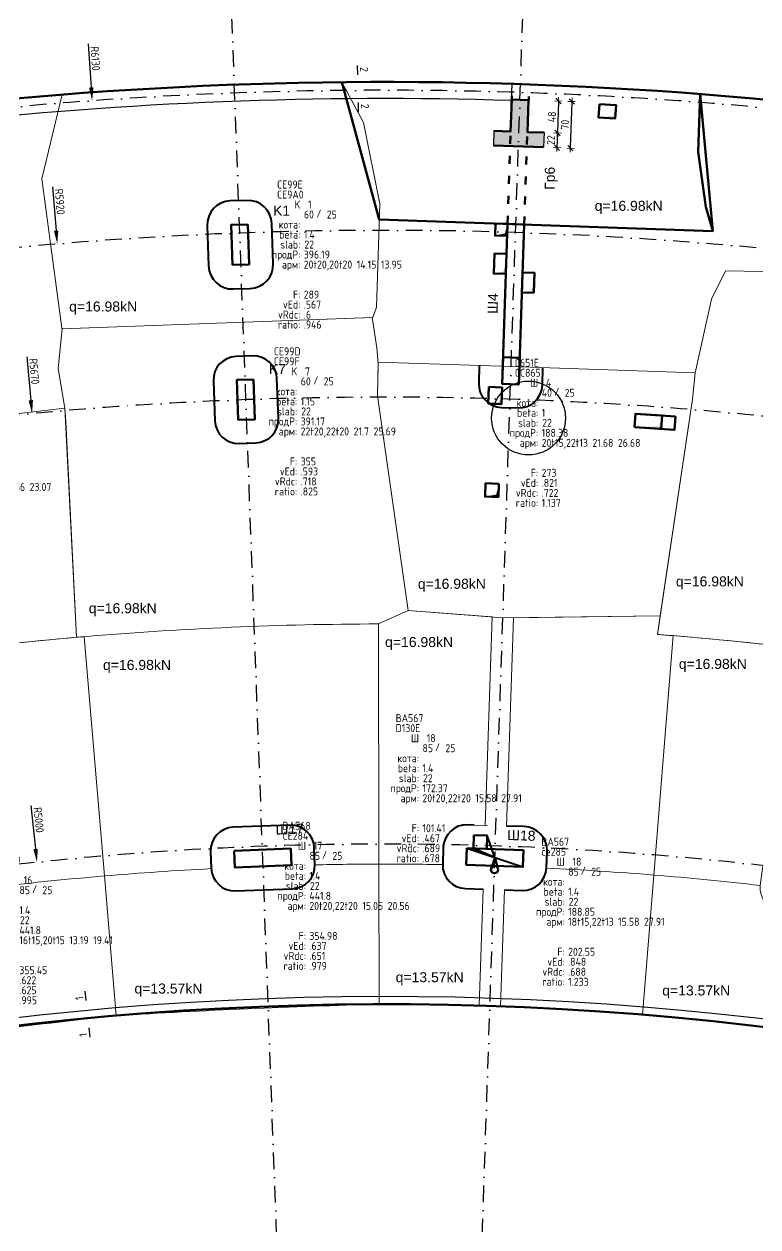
# Model space of a CAD drawing. Header units: centimetres. Extents: x -7166 to 3166, y -7595 to 8142.
# Drawn here: x -5283 to -4184, y -450 to 1354 of the extents above; entities that cross this region are included whole.
import ezdxf
from ezdxf.enums import TextEntityAlignment as Align

# ---------------------------------------------------------------- set-up
doc = ezdxf.new("R2010")
doc.units = ezdxf.units.CM
doc.linetypes.add('ACAD_ISO03W100', pattern=[30, 12, -18])
doc.linetypes.add('DASHDOT', pattern=[1, 0.5, -0.25, 0, -0.25])
for name, color, linetype in [('1K_AXIS', 7, 'DASHDOT'), ('1K_otvori-solid', 9, 'Continuous'), ('1K_razrez-solid', 251, 'Continuous'), ('HDB', 7, 'Continuous'), ('KTX', 1, 'Continuous'), ('KTXTXT', 4, 'Continuous')]:
    doc.layers.add(name, color=color, linetype=linetype)
for name, color, linetype, lineweight in [('1K_bord', 91, 'Continuous', 30), ('1K_dupki', 5, 'Continuous', 50), ('1K_gredi', 191, 'Continuous', 50), ('1K_kolony', 1, 'Continuous', 90), ('1K_kontur_A_+18.10', 150, 'Continuous', 50), ('1K_koti_razrezi', 3, 'Continuous', 13), ('1K_koti_van6ni', 241, 'Continuous', 13), ('1K_razrez', 3, 'Continuous', 80), ('1K_shajby', 4, 'Continuous', 90), ('1K_steni', 134, 'Continuous', 50), ('1K_text-gredi', 3, 'Continuous', 35), ('1K_text-koloni', 3, 'Continuous', 35), ('1K_text-shajby', 3, 'Continuous', 35), ('1K_velem', 191, 'Continuous', 40)]:
    doc.layers.add(name, color=color, linetype=linetype, lineweight=lineweight)
doc.styles.add('DIM', font='romans.shx', dxfattribs={"width": 0.85})
doc.styles.add('Z1', font='ARIAL.TTF')
doc.dimstyles.new('RAZR1', dxfattribs={"dimtxt": 12, "dimasz": 1, "dimexe": 0.3, "dimexo": 0, "dimgap": 0, "dimtad": 0, "dimrnd": 0.1, "dimzin": 14, "dimdsep": 46, "dimtxsty": 'DIM', "dimblk": 'DIM2', "dimcen": 0.09, "dimse1": 1, "dimse2": 1, "dimclrd": 256, "dimclre": 256, "dimclrt": 41, "dimazin": 0, "dimtfac": 2.307692, "dimtix": 1, "dimtmove": 2, "dimatfit": 3, "dimldrblk": 'DIM2', "dimfxl": 0, "dimtvp": 0.769231, "dimtolj": 1, "dimtzin": 14, "dimarcsym": 0})
doc.dimstyles.new('RAZR2', dxfattribs={"dimtxt": 12, "dimasz": 20, "dimexe": 0.3, "dimexo": 0, "dimgap": 0, "dimtad": 0, "dimrnd": 0.1, "dimzin": 14, "dimdsep": 46, "dimtxsty": 'DIM', "dimcen": 5, "dimse1": 1, "dimse2": 1, "dimclrd": 256, "dimclre": 256, "dimclrt": 41, "dimazin": 0, "dimtfac": 2.307692, "dimtix": 1, "dimtofl": 0, "dimtmove": 2, "dimatfit": 3, "dimldrblk": 'DIM2', "dimfxl": 0, "dimtvp": 0.769231, "dimtolj": 1, "dimtzin": 14, "dimarcsym": 0})

# ---------------------------------------------------------------- blocks, each defined once
blk = doc.blocks.new('*D290')
at = {"layer": '1K_koti_van6ni', "lineweight": -2}
for p, q in [((-5240.7, 1109.3), (-5235.2, 1043.9)), ((-4747.8, -4875.7), (-4737.8, -4875.7)), ((-4742.8, -4880.7), (-4742.8, -4870.7))]:
    blk.add_line(p, q, dxfattribs=at)
at = {"layer": '1K_koti_van6ni'}
blk.add_solid([(-5231.9, 1044.1), (-5238.5, 1043.6), (-5233.6, 1023.9)], dxfattribs=at)
at = {"layer": 'Defpoints', "color": 0}
for p in [(-5233.6, 1023.9), (-4742.8, -4875.7)]:
    blk.add_point(p, dxfattribs=at)
at = {"layer": '1K_koti_van6ni', "color": 41, "insert": (-5229.6, 1087.3), "char_height": 12, "attachment_point": 5, "rotation": 274.7552, "style": 'DIM'}
blk.add_mtext('\\A1;R5920', dxfattribs=at)
blk = doc.blocks.new('DIM2')
for p, q in [((0, -5), (0, 6)), ((4, 4), (-4, -4)), ((-5.657, 0), (5.657, 0))]:
    blk.add_line(p, q)
blk = doc.blocks.new('*D292')
at = {"layer": '1K_koti_van6ni', "lineweight": -2}
for p, q in [((-5279.3, 854.9), (-5273.2, 789.5)), ((-4747.8, -4875.7), (-4737.8, -4875.7)), ((-4742.8, -4880.7), (-4742.8, -4870.7))]:
    blk.add_line(p, q, dxfattribs=at)
at = {"layer": '1K_koti_van6ni'}
blk.add_solid([(-5269.9, 789.9), (-5276.5, 789.2), (-5271.3, 769.6)], dxfattribs=at)
at = {"layer": 'Defpoints', "color": 0}
for p in [(-5271.3, 769.6), (-4742.8, -4875.7)]:
    blk.add_point(p, dxfattribs=at)
at = {"layer": '1K_koti_van6ni', "color": 41, "insert": (-5268, 833), "char_height": 12, "attachment_point": 5, "rotation": 275.3483, "style": 'DIM'}
blk.add_mtext('\\A1;R5670', dxfattribs=at)
blk = doc.blocks.new('*D293')
at = {"layer": '1K_koti_van6ni', "lineweight": -2}
for p, q in [((-5272.9, 182.3), (-5266, 117)), ((-4747.8, -4875.7), (-4737.8, -4875.7)), ((-4742.8, -4880.7), (-4742.8, -4870.7))]:
    blk.add_line(p, q, dxfattribs=at)
at = {"layer": '1K_koti_van6ni'}
blk.add_solid([(-5262.7, 117.3), (-5269.3, 116.6), (-5263.9, 97.1)], dxfattribs=at)
at = {"layer": 'Defpoints', "color": 0}
for p in [(-5263.9, 97.1), (-4742.8, -4875.7)]:
    blk.add_point(p, dxfattribs=at)
at = {"layer": '1K_koti_van6ni', "color": 41, "insert": (-5261.3, 160.5), "char_height": 12, "attachment_point": 5, "rotation": 275.9826, "style": 'DIM'}
blk.add_mtext('\\A1;R5000', dxfattribs=at)
blk = doc.blocks.new('*D334')
at = {"layer": '1K_koti_van6ni', "lineweight": -2}
for p, q in [((-5187.3, 1324.1), (-5182.6, 1258.6)), ((-4747.8, -4875.7), (-4737.8, -4875.7)), ((-4742.8, -4880.7), (-4742.8, -4870.7))]:
    blk.add_line(p, q, dxfattribs=at)
at = {"layer": '1K_koti_van6ni'}
blk.add_solid([(-5179.3, 1258.8), (-5186, 1258.3), (-5181.2, 1238.6)], dxfattribs=at)
at = {"layer": 'Defpoints', "color": 0}
for p in [(-5181.2, 1238.6), (-4742.8, -4875.7)]:
    blk.add_point(p, dxfattribs=at)
at = {"layer": '1K_koti_van6ni', "color": 41, "insert": (-5176.5, 1301.9), "char_height": 12, "attachment_point": 5, "rotation": 274.1012, "style": 'DIM'}
blk.add_mtext('\\A1;R6130', dxfattribs=at)
blk = doc.blocks.new('*D387')
at = {"layer": '1K_koti_razrezi', "lineweight": -2}
blk.add_line((-4482.4, 1237.1), (-4484, 1191.1), dxfattribs=at)
at = {"layer": 'Defpoints', "color": 0}
for p in [(-4527.3, 1239.7), (-4504, 1190.8), (-4484, 1190.1)]:
    blk.add_point(p, dxfattribs=at)
at = {"layer": '1K_koti_razrezi', "lineweight": -2}
for p, rotation in [((-4482.4, 1238.1), 87.98194640403183), ((-4484, 1190.1), 267.9819464040318)]:
    blk.add_blockref('DIM2', p, dxfattribs=dict(at, rotation=rotation))
at = {"layer": '1K_koti_razrezi', "color": 41, "insert": (-4492.4, 1214.4), "char_height": 12, "attachment_point": 5, "rotation": 87.9819, "style": 'DIM'}
blk.add_mtext('\\A1;48', dxfattribs=at)
blk = doc.blocks.new('*D388')
at = {"layer": '1K_koti_razrezi', "lineweight": -2}
blk.add_line((-4484.1, 1189.1), (-4484.8, 1169.1), dxfattribs=at)
at = {"layer": 'Defpoints', "color": 0}
for p in [(-4504, 1190.8), (-4504.8, 1168.9), (-4484.8, 1168.1)]:
    blk.add_point(p, dxfattribs=at)
at = {"layer": '1K_koti_razrezi', "lineweight": -2}
for p, rotation in [((-4484, 1190.1), 87.98194640403183), ((-4484.8, 1168.1), 267.9819464040318)]:
    blk.add_blockref('DIM2', p, dxfattribs=dict(at, rotation=rotation))
at = {"layer": '1K_koti_razrezi', "color": 41, "insert": (-4493.7, 1179.5), "char_height": 12, "attachment_point": 5, "rotation": 87.9819, "style": 'DIM'}
blk.add_mtext('\\A1;22', dxfattribs=at)
blk = doc.blocks.new('*D389')
at = {"layer": '1K_koti_razrezi', "lineweight": -2}
blk.add_line((-4462.4, 1236.4), (-4464.8, 1168.4), dxfattribs=at)
at = {"layer": 'Defpoints', "color": 0}
for p in [(-4527.3, 1239.7), (-4504.8, 1168.9), (-4464.8, 1167.4)]:
    blk.add_point(p, dxfattribs=at)
at = {"layer": '1K_koti_razrezi', "lineweight": -2}
for p, rotation in [((-4462.4, 1237.4), 87.98194640403183), ((-4464.8, 1167.4), 267.9819464040318)]:
    blk.add_blockref('DIM2', p, dxfattribs=dict(at, rotation=rotation))
at = {"layer": '1K_koti_razrezi', "color": 41, "insert": (-4472.8, 1202.7), "char_height": 12, "attachment_point": 5, "rotation": 87.9819, "style": 'DIM'}
blk.add_mtext('\\A1;70', dxfattribs=at)
blk = doc.blocks.new('velem')
at = {"layer": '1K_velem', "ltscale": 50, "style": 'DIM', "width": 0.85}
for s, p in [('/', (76.6, -13.5)), ('кота:', (45, -30)), ('beta:', (45, -45)), ('slab:', (45, -60)), ('продP:', (45, -75)), ('арм:', (45, -90))]:
    blk.add_text(s, height=12, dxfattribs=at).set_placement(p, align=Align.RIGHT)
at = {"layer": '1K_velem', "color": 2, "ltscale": 50, "style": 'DIM', "width": 0.85}
for s, p in [('F:', (45, -135)), ('vEd:', (45, -150)), ('vRdc:', (45, -165)), ('ratio:', (45, -180))]:
    blk.add_text(s, height=12, dxfattribs=at).set_placement(p, align=Align.RIGHT)
at = {"layer": '1K_velem', "ltscale": 50, "style": 'DIM', "width": 0.85}
for tag, p in [('ENT', (9.9, 30)), ('ENTP', (9.9, 15)), ('NUMBER', (56.5, 0)), ('A', (50.2, -15)), ('KOTA', (50, -30)), ('B', (84.5, -15)), ('BETA', (50, -45)), ('H', (50.9, -60)), ('PRODPER', (50, -75)), ('UP_ARM', (50, -90)), ('NOTE1', (50, -105)), ('NOTE2', (50, -120)), ('F', (50, -135)), ('VED', (50, -150)), ('VRDC', (50, -165)), ('RATIO', (50, -180))]:
    blk.add_attdef(tag, p, '', height=12, dxfattribs=at)
blk.add_attdef('TYPE', text='', height=12, dxfattribs=at).set_placement((45, 0), align=Align.RIGHT)

msp = doc.modelspace()

# ---------------------------------------------------------------- hatches: boundary and pattern name
at = {"layer": '1K_otvori-solid'}
h = msp.add_hatch(color=256, dxfattribs=at)
h.paths.add_polyline_path([(-4578.455, 90.035), (-4578.455, 91.603, 0.41421955), (-4583.955, 86.103, 0.29797423), (-4580.66, 81.064, -0.51314174)])
h.paths.add_polyline_path([(-4578.455, 91.603), (-4578.455, 90.035, -0.16382126), (-4574.832, 90.242, 0.18171884)])
at = {"layer": '1K_razrez-solid'}
msp.add_hatch(color=256, dxfattribs=at).paths.add_polyline_path([(-4579.278, 1193.492), (-4554.293, 1192.612), (-4552.603, 1240.582), (-4527.326, 1239.691), (-4529.017, 1191.721), (-4504.032, 1190.841), (-4504.807, 1168.854), (-4580.052, 1171.506)])

# ---------------------------------------------------------------- linework, layer by layer
at = {"layer": '1K_AXIS', "ltscale": 50}
for p, q in [((-4893.796, -763.293), (-4999.066, 2103.933)), ((-4606.562, -762.778), (-4511.568, 2104.807))]:
    msp.add_line(p, q, dxfattribs=at)
for points in [[(-6518.581, 991.475, -0.17930066), (-2266.971, 732.092, 0.15855484), (115, 490.036, 0.15855484)], [(-6521.886, 770.669, -0.18222814), (-2351.788, 539.982, 0.15570345), (115, 275.429, 0.15570345)], [(-6538.638, 502.412, -0.18663224), (-2452.76, 311.28, 0.15267937), (115, 20.545, 0.15267937)], [(-6584.195, -227.102, -0.20086769), (-2723.366, -301.642, 0.14609872), (115, -660.082, 0.14609872)]]:
    msp.add_lwpolyline(points, format="xyb", dxfattribs=at)
at = {"layer": '1K_bord', "ltscale": 0.5}
msp.add_lwpolyline([(-4552.761, 1238.865), (-4551.933, 1263.851)], dxfattribs=at)
for points in [[(-4552.761, 1238.865, 0.07081778), (-6266.541, 1049.016), (-6267.474, 1034.084)], [(-6355.655, -169.417), (-6369.396, -389.459, -0.19325224), (-2815.452, -510.218, 0.04441956), (-1937.5, -807.982)]]:
    msp.add_lwpolyline(points, format="xyb", dxfattribs=at)
at = {"layer": '1K_dupki', "color": 6}
for points in [[(-4421.2, 1233.434), (-4422.353, 1213.467), (-4397.394, 1212.026), (-4396.242, 1231.993)], [(-4559.482, 1035.983), (-4558.886, 1053.974), (-4576.876, 1054.57), (-4577.472, 1036.579)], [(-4561.369, 979.014), (-4560.376, 1008.999), (-4578.366, 1009.595), (-4579.359, 979.61)], [(-4519.286, 950.605), (-4518.293, 980.59), (-4536.283, 981.186), (-4537.277, 951.201)], [(-4368.457, 749.375), (-4308.597, 745.276), (-4307.231, 765.23), (-4367.091, 769.328)], [(-4609.913, 117.656), (-4589.924, 116.993), (-4589.262, 136.982), (-4609.251, 137.645)]]:
    msp.add_lwpolyline(points, close=True, dxfattribs=at)
at = {"layer": '1K_dupki'}
for points in [[(-4421.2, 1233.434), (-4422.353, 1213.467), (-4397.394, 1212.026), (-4396.242, 1231.993)], [(-4559.482, 1035.983), (-4558.886, 1053.974), (-4576.876, 1054.57), (-4577.472, 1036.579)], [(-4561.369, 979.014), (-4560.376, 1008.999), (-4578.366, 1009.595), (-4579.359, 979.61)], [(-4519.286, 950.605), (-4518.293, 980.59), (-4536.283, 981.186), (-4537.277, 951.201)], [(-4586.992, 809.569), (-4567.003, 808.907), (-4567.831, 783.921), (-4587.82, 784.583)], [(-4368.457, 749.375), (-4328.551, 746.642), (-4327.185, 766.596), (-4367.091, 769.328)], [(-4571.786, 664.569), (-4591.775, 665.231), (-4592.437, 645.242), (-4572.448, 644.58)]]:
    msp.add_lwpolyline(points, close=True, dxfattribs=at)
at = {"layer": '1K_dupki', "color": 6}
msp.add_circle((-4578.441, 86.097), 5.5, dxfattribs=at)
at = {"layer": '1K_dupki'}
msp.add_circle((-4578.441, 86.097), 5.5, dxfattribs=at)
at = {"layer": '1K_gredi', "linetype": 'ACAD_ISO03W100'}
for points in [[(-4558.886, 1053.974), (-4551.933, 1263.851)], [(-4533.899, 1053.147), (-4526.505, 1263.008)]]:
    msp.add_lwpolyline(points, dxfattribs=at)
at = {"layer": '1K_kolony'}
for points in [[(-4947.983, 1053.282), (-4972.966, 1052.365), (-4970.764, 992.405), (-4945.781, 993.322)], [(-4939.452, 820.938), (-4964.435, 820.021), (-4962.234, 760.061), (-4937.251, 760.979)]]:
    msp.add_lwpolyline(points, close=True, dxfattribs=at)
at = {"layer": '1K_kontur_A_+18.10'}
msp.add_lwpolyline([(-4011.879, 1223.174, 0.09376449), (-6290.362, 1068.675), (-6293.945, 1011.306), (-6268.993, 1009.748), (-6294.71, 597.934), (-6319.662, 599.492), (-6382.516, -407.018, -0.19425051), (-2820.299, -521.196, 0.04529641)], format="xyb", dxfattribs=at)
at = {"layer": '1K_koti_razrezi'}
for points in [[(-4774.892, 1205.945), (-4807.077, 1266.481, 0.01707441), (-5226.056, 1247.779), (-5256.626, 1121.653), (-5226.724, 897.622), (-5226.463, 896.459), (-4760.569, 913.564), (-4755.302, 929.146), (-4750.167, 1084.137)], [(-3959.927, 978.843), (-4232.129, 983.712), (-4252.976, 941.266), (-4277.783, 830.945), (-4281.722, 791.503), (-4334.138, 438.627, -0.00110929), (-4310.562, 436.762, -0.01209656), (-4054.131, 409.639)], [(-4753.69, 796.252), (-4752.806, 844.526), (-4754.903, 868.182), (-4761.666, 913.524), (-5226.223, 896.468), (-5232.011, 837.458), (-5221.961, 777.57), (-5204.474, 434.286, -0.00052622), (-5193.296, 435.246, -0.02071408), (-4752.273, 454.309), (-4707.517, 474.318)], [(-5445.697, 751.964), (-5443.614, 739.655, -0.41446917), (-5472.546, 698.958), (-5498.637, 694.556), (-5450.145, 407.174, -0.01159456), (-5204.474, 434.286), (-5220.883, 757.832), (-5221.961, 777.57)], [(-4707.517, 474.318), (-4752.273, 454.309), (-4751.628, 94.31, -0.00480891), (-4656.032, 93.56, -0.00431251), (-4656.017, 94.169), (-4655.189, 119.155, -0.41421356), (-4618.74, 153.267), (-4608.744, 152.936), (-4592.279, 152.39), (-4581.932, 464.743)], [(-4752.273, 454.309, 0.02071408), (-5193.296, 435.246), (-5162.838, 76.537, -0.00806535), (-5002.885, 87.508), (-5003.825, 113.1, -0.41421356), (-4969.844, 149.671), (-4884.901, 152.79, -0.41421356), (-4848.329, 118.809), (-4847.39, 93.217, -0.00481744), (-4751.628, 94.31)], [(-4549.899, 463.711), (-4560.247, 151.329), (-4533.786, 150.453, -0.41421356), (-4499.674, 114.003), (-4500.502, 89.017, -0.00431251), (-4500.527, 88.409, -0.00810606), (-4339.73, 77.945), (-4310.562, 436.762, 0.00110929), (-4334.138, 438.627), (-4330.158, 466.281)], [(-5193.296, 435.246, 0.00052622), (-5204.474, 434.286, 0.02021698), (-5631.845, 379.65), (-5571.792, 24.694, -0.00480891), (-5477.383, 39.732, -0.00431251), (-5477.469, 40.335), (-5480.777, 65.115, -0.41421356), (-5450.457, 104.775), (-5366.204, 116.021, -0.41421356), (-5326.544, 85.702), (-5323.237, 60.921, -0.00431251), (-5323.162, 60.317, -0.00810627), (-5162.838, 76.537)], [(-3872.441, 382.774, 0.02071408), (-4310.562, 436.762), (-4339.73, 77.945, -0.00806555), (-4180.156, 62.366), (-4176.858, 87.762, -0.41421356), (-4137.307, 118.223), (-4053.015, 107.279, -0.41421356), (-4022.554, 67.728), (-4025.851, 42.333, -0.00481744), (-3931.221, 27.605)], [(-4751.628, 94.31, 0.0048177), (-4847.395, 93.217, -0.40917015), (-4881.393, 57.254), (-4966.336, 54.136, -0.40917015), (-5002.88, 87.508, 0.00806561), (-5162.838, 76.537), (-5145.071, -132.71, -0.00829296), (-4751.251, -115.69)], [(-4621.905, 57.719, -0.40917015), (-4656.032, 93.56, 0.00480891), (-4751.628, 94.31), (-4751.251, -115.69, -0.00788057), (-4601.229, -117.788), (-4595.444, 56.843)], [(-5162.838, 76.537, 0.00810627), (-5323.162, 60.317, -0.40917015), (-5353.556, 21.261), (-5437.809, 10.016, -0.40917015), (-5477.383, 39.732, 0.00480891), (-5571.792, 24.694), (-5536.761, -182.364, -0.0083822), (-5145.071, -132.71)], [(-4500.527, 88.409, -0.40917015), (-4536.951, 54.905), (-4563.412, 55.782), (-4569.197, -118.85, -0.01117896), (-4356.744, -131.364), (-4339.73, 77.945, 0.00810606)], [(-3931.221, 27.605, 0.0048177), (-4025.856, 42.333, -0.40917015), (-4065.323, 12.475), (-4149.616, 23.419, -0.40917015), (-4180.15, 62.365, 0.00806581), (-4339.73, 77.945), (-4356.744, -131.364, -0.02071232), (-3965.51, -179.577)]]:
    msp.add_lwpolyline(points, format="xyb", close=True, dxfattribs=at)
msp.add_lwpolyline([(-4281.722, 791.503), (-4277.783, 830.945), (-4553.465, 840.078), (-4752.766, 846.68), (-4753.69, 796.252), (-4707.517, 474.318), (-4565.939, 463.523), (-4330.158, 466.281)], close=True, dxfattribs=at)
msp.add_lwpolyline([(-4608.744, 152.936), (-4588.926, 152.279)], dxfattribs=at)
at = {"layer": '1K_otvori-solid'}
msp.add_circle((-4527.349, 762.931), 55.35, dxfattribs=at)
for points in [[(-4396.242, 1231.993), (-4397.394, 1212.026), (-4400.72, 1215.76), (-4422.353, 1213.467)], [(-4558.886, 1053.974), (-4559.482, 1035.983), (-4562.898, 1039.634), (-4577.472, 1036.579)], [(-4560.376, 1008.999), (-4561.369, 979.014), (-4564.785, 982.665), (-4579.359, 979.61)], [(-4518.293, 980.59), (-4519.286, 950.605), (-4522.703, 954.256), (-4537.277, 951.201)], [(-4587.82, 784.583), (-4567.831, 783.921), (-4571.248, 787.572), (-4567.003, 808.907)], [(-4368.457, 749.375), (-4328.551, 746.642), (-4331.836, 750.411), (-4327.185, 766.596)], [(-4592.437, 645.242), (-4572.448, 644.58), (-4575.864, 648.23), (-4571.786, 664.569)]]:
    msp.add_solid(points, dxfattribs=at)
at = {"layer": '1K_razrez'}
for points in [[(-4579.278, 1193.492), (-4554.293, 1192.612), (-4552.603, 1240.582), (-4527.326, 1239.691), (-4529.017, 1191.721), (-4504.032, 1190.841)], [(-4580.052, 1171.506), (-4504.807, 1168.854)]]:
    msp.add_lwpolyline(points, dxfattribs=at)
at = {"layer": '1K_razrez-solid'}
for p, q in [((-4579.278, 1193.492), (-4580.052, 1171.506)), ((-4504.032, 1190.841), (-4504.807, 1168.854))]:
    msp.add_line(p, q, dxfattribs=at)
at = {"layer": '1K_shajby', "color": 4}
for points in [[(-4541.845, 813.278), (-4533.899, 1053.147), (-4558.885, 1053.984), (-4566.831, 814.115)], [(-4541.845, 813.278), (-4540.521, 853.256), (-4565.507, 854.084), (-4566.832, 814.106)], [(-4968.548, 114.395), (-4967.631, 89.412), (-4882.688, 92.531), (-4883.606, 117.514)], [(-4619.908, 117.986), (-4620.736, 93), (-4535.783, 90.186), (-4534.955, 115.172)]]:
    msp.add_lwpolyline(points, close=True, dxfattribs=at)
at = {"layer": '1K_steni'}
for points in [[(-4807.077, 1266.481), (-4750.941, 1060.794), (-4251.266, 1043.188), (-4261.451, 1079.593), (-4273.296, 1161.904), (-4270.241, 1248.612)], [(-4251.266, 1043.188), (-4270.241, 1248.612)]]:
    msp.add_lwpolyline(points, dxfattribs=at)
at = {"layer": '1K_velem'}
for points in [[(-5008.942, 1051.044), (-5006.74, 991.084, 0.41421356), (-4969.444, 956.429), (-4944.46, 957.346, 0.41421356), (-4909.805, 994.643), (-4912.007, 1054.603, 0.41421356), (-4949.304, 1089.258), (-4974.287, 1088.34, 0.41421356)], [(-4999.612, 818.73), (-4997.41, 758.77, 0.41421356), (-4960.942, 724.885), (-4935.959, 725.802, 0.41421356), (-4902.074, 762.27), (-4904.276, 822.23, 0.41421356), (-4940.744, 856.115), (-4965.727, 855.197, 0.41421356)], [(-4966.336, 54.136), (-4881.393, 57.254, 0.41421356), (-4847.412, 93.826), (-4848.329, 118.809, 0.41421356), (-4884.901, 152.79), (-4969.844, 149.671, 0.41421356), (-5003.825, 113.1), (-5002.907, 88.117, 0.41421356)]]:
    msp.add_lwpolyline(points, format="xyb", close=True, dxfattribs=at)
at = {"layer": '1K_velem', "ltscale": 50}
for points in [[(-4601.138, 841.657), (-4602.012, 815.271, 0.41421356), (-4567.997, 778.925), (-4543.011, 778.098, 0.41421356), (-4506.665, 812.113), (-4505.791, 838.498)], [(-4608.744, 152.936), (-4618.74, 153.267, 0.41421356), (-4655.189, 119.155), (-4656.017, 94.169, 0.41421356), (-4621.905, 57.719), (-4595.444, 56.843)]]:
    msp.add_lwpolyline(points, format="xyb", dxfattribs=at)
at = {"layer": '1K_velem'}
msp.add_lwpolyline([(-4563.412, 55.782), (-4536.951, 54.905, 0.41421356), (-4500.502, 89.017), (-4499.674, 114.003, 0.41421356), (-4533.786, 150.453), (-4560.247, 151.329)], format="xyb", dxfattribs=at)
for points in [[(-4577.846, 104.086), (-4589.262, 136.982)], [(-4619.908, 117.986), (-4535.783, 90.186)], [(-4577.846, 104.086), (-4609.913, 117.656)], [(-4577.846, 104.086), (-4583.62, 87.95)], [(-4577.846, 104.086), (-4573.152, 87.603)]]:
    msp.add_lwpolyline(points, dxfattribs=at)
at = {"layer": 'HDB'}
msp.add_arc((-703.922, 4272.399), 3870, 241.947362, 219.026203, dxfattribs=at)
at = {"layer": 'KTX'}
for p, q in [((-4783.19, 1277.27), (-4783.472, 1291.305)), ((-4782.08, 1222.044), (-4782.362, 1236.079)), ((-5190.294, -110.309), (-5191.774, -96.349)), ((-5184.472, -165.238), (-5185.952, -151.278))]:
    msp.add_line(p, q, dxfattribs=at)

# ---------------------------------------------------------------- block references
at = {"layer": '1K_velem', "ltscale": 50}
ref = msp.add_blockref('velem', (-4914.173, 1077), dxfattribs=at)
ref.add_attrib('ENT', 'CE99E', (-4904.262, 1107), dxfattribs={"ltscale": 50, "height": 12, "style": 'DIM', "width": 0.85})
ref.add_attrib('H', '22', (-4863.318, 1017), dxfattribs={"ltscale": 50, "height": 12, "style": 'DIM', "width": 0.85})
ref.add_attrib('B', '25', (-4829.676, 1062), dxfattribs={"ltscale": 50, "height": 12, "style": 'DIM', "width": 0.85})
ref.add_attrib('A', '60', (-4863.97, 1062), dxfattribs={"ltscale": 50, "height": 12, "style": 'DIM', "width": 0.85})
ref.add_attrib('UP_ARM', '20t20,20t20 14.15 13.95', (-4864.173, 987), dxfattribs={"ltscale": 50, "height": 12, "style": 'DIM', "width": 0.85})
ref.add_attrib('PRODPER', '396.19', (-4864.173, 1002), dxfattribs={"ltscale": 50, "height": 12, "style": 'DIM', "width": 0.85})
ref.add_attrib('BETA', '1.4', (-4864.173, 1032), dxfattribs={"ltscale": 50, "height": 12, "style": 'DIM', "width": 0.85})
ref.add_attrib('NUMBER', '1', (-4857.672, 1077), dxfattribs={"ltscale": 50, "height": 12, "style": 'DIM', "width": 0.85})
ref.add_attrib('TYPE', 'K', dxfattribs={"ltscale": 50, "height": 12, "style": 'DIM', "width": 0.85}).set_placement((-4869.173, 1077), align=Align.RIGHT)
ref.add_attrib('ENTP', 'CE9A0', (-4904.262, 1092), dxfattribs={"ltscale": 50, "height": 12, "style": 'DIM', "width": 0.85})
ref.add_attrib('F', '289', (-4864.173, 942), dxfattribs={"ltscale": 50, "height": 12, "style": 'DIM', "width": 0.85})
ref.add_attrib('VED', '.567', (-4864.173, 927), dxfattribs={"ltscale": 50, "height": 12, "style": 'DIM', "width": 0.85})
ref.add_attrib('VRDC', '.6', (-4864.173, 912), dxfattribs={"ltscale": 50, "height": 12, "style": 'DIM', "width": 0.85})
ref.add_attrib('RATIO', '.946', (-4864.173, 897), dxfattribs={"color": 3, "ltscale": 50, "height": 12, "style": 'DIM', "width": 0.85})
ref = msp.add_blockref('velem', (-4918.841, 826.895), dxfattribs=at)
ref.add_attrib('ENT', 'CE99D', (-4908.931, 856.895), dxfattribs={"ltscale": 50, "height": 12, "style": 'DIM', "width": 0.85})
ref.add_attrib('H', '22', (-4867.987, 766.895), dxfattribs={"ltscale": 50, "height": 12, "style": 'DIM', "width": 0.85})
ref.add_attrib('B', '25', (-4834.344, 811.895), dxfattribs={"ltscale": 50, "height": 12, "style": 'DIM', "width": 0.85})
ref.add_attrib('A', '60', (-4868.638, 811.895), dxfattribs={"ltscale": 50, "height": 12, "style": 'DIM', "width": 0.85})
ref.add_attrib('UP_ARM', '22t20,22t20 21.7 25.69', (-4868.841, 736.895), dxfattribs={"ltscale": 50, "height": 12, "style": 'DIM', "width": 0.85})
ref.add_attrib('PRODPER', '391.17', (-4868.841, 751.895), dxfattribs={"ltscale": 50, "height": 12, "style": 'DIM', "width": 0.85})
ref.add_attrib('BETA', '1.15', (-4868.841, 781.895), dxfattribs={"ltscale": 50, "height": 12, "style": 'DIM', "width": 0.85})
ref.add_attrib('NUMBER', '7', (-4862.34, 826.895), dxfattribs={"ltscale": 50, "height": 12, "style": 'DIM', "width": 0.85})
ref.add_attrib('TYPE', 'K', dxfattribs={"ltscale": 50, "height": 12, "style": 'DIM', "width": 0.85}).set_placement((-4873.841, 826.895), align=Align.RIGHT)
ref.add_attrib('ENTP', 'CE99F', (-4908.931, 841.895), dxfattribs={"ltscale": 50, "height": 12, "style": 'DIM', "width": 0.85})
ref.add_attrib('F', '355', (-4868.841, 691.895), dxfattribs={"ltscale": 50, "height": 12, "style": 'DIM', "width": 0.85})
ref.add_attrib('VED', '.593', (-4868.841, 676.895), dxfattribs={"ltscale": 50, "height": 12, "style": 'DIM', "width": 0.85})
ref.add_attrib('VRDC', '.718', (-4868.841, 661.895), dxfattribs={"ltscale": 50, "height": 12, "style": 'DIM', "width": 0.85})
ref.add_attrib('RATIO', '.825', (-4868.841, 646.895), dxfattribs={"color": 3, "ltscale": 50, "height": 12, "style": 'DIM', "width": 0.85})
ref = msp.add_blockref('velem', (-4557.719, 809.809), dxfattribs=at)
ref.add_attrib('ENT', 'C651E', (-4547.809, 839.809), dxfattribs={"ltscale": 50, "height": 12, "style": 'DIM', "width": 0.85})
ref.add_attrib('H', '22', (-4506.865, 749.809), dxfattribs={"ltscale": 50, "height": 12, "style": 'DIM', "width": 0.85})
ref.add_attrib('B', '25', (-4473.222, 794.809), dxfattribs={"ltscale": 50, "height": 12, "style": 'DIM', "width": 0.85})
ref.add_attrib('A', '40', (-4507.516, 794.809), dxfattribs={"ltscale": 50, "height": 12, "style": 'DIM', "width": 0.85})
ref.add_attrib('UP_ARM', '20t15,22t13 21.68 26.68', (-4507.719, 719.809), dxfattribs={"ltscale": 50, "height": 12, "style": 'DIM', "width": 0.85})
ref.add_attrib('PRODPER', '188.38', (-4507.719, 734.809), dxfattribs={"ltscale": 50, "height": 12, "style": 'DIM', "width": 0.85})
ref.add_attrib('BETA', '1', (-4507.719, 764.809), dxfattribs={"ltscale": 50, "height": 12, "style": 'DIM', "width": 0.85})
ref.add_attrib('NUMBER', '4', (-4501.218, 809.809), dxfattribs={"ltscale": 50, "height": 12, "style": 'DIM', "width": 0.85})
ref.add_attrib('TYPE', 'Ш', dxfattribs={"ltscale": 50, "height": 12, "style": 'DIM', "width": 0.85}).set_placement((-4512.719, 809.809), align=Align.RIGHT)
ref.add_attrib('ENTP', 'CC865', (-4547.809, 824.809), dxfattribs={"ltscale": 50, "height": 12, "style": 'DIM', "width": 0.85})
ref.add_attrib('F', '273', (-4507.719, 674.809), dxfattribs={"ltscale": 50, "height": 12, "style": 'DIM', "width": 0.85})
ref.add_attrib('VED', '.821', (-4507.719, 659.809), dxfattribs={"ltscale": 50, "height": 12, "style": 'DIM', "width": 0.85})
ref.add_attrib('VRDC', '.722', (-4507.719, 644.809), dxfattribs={"ltscale": 50, "height": 12, "style": 'DIM', "width": 0.85})
ref.add_attrib('RATIO', '1.137', (-4507.719, 629.809), dxfattribs={"color": 1, "ltscale": 50, "height": 12, "style": 'DIM', "width": 0.85})
ref = msp.add_blockref('velem', (-5439.467, 743.669), dxfattribs=at)
ref.add_attrib('ENT', 'C48EC', (-5429.556, 773.669), dxfattribs={"ltscale": 50, "height": 12, "style": 'DIM', "width": 0.85})
ref.add_attrib('H', '22', (-5388.612, 683.669), dxfattribs={"ltscale": 50, "height": 12, "style": 'DIM', "width": 0.85})
ref.add_attrib('B', '25', (-5354.97, 728.669), dxfattribs={"ltscale": 50, "height": 12, "style": 'DIM', "width": 0.85})
ref.add_attrib('A', '79.9892', (-5389.264, 728.669), dxfattribs={"ltscale": 50, "height": 12, "style": 'DIM', "width": 0.85})
ref.add_attrib('UP_ARM', '20t15,22t13 15.56 23.07', (-5389.467, 653.669), dxfattribs={"ltscale": 50, "height": 12, "style": 'DIM', "width": 0.85})
ref.add_attrib('PRODPER', '94.41', (-5389.467, 668.669), dxfattribs={"ltscale": 50, "height": 12, "style": 'DIM', "width": 0.85})
ref.add_attrib('BETA', '1', (-5389.467, 698.669), dxfattribs={"ltscale": 50, "height": 12, "style": 'DIM', "width": 0.85})
ref.add_attrib('NUMBER', '3', (-5382.966, 743.669), dxfattribs={"ltscale": 50, "height": 12, "style": 'DIM', "width": 0.85})
ref.add_attrib('TYPE', 'Ш', dxfattribs={"ltscale": 50, "height": 12, "style": 'DIM', "width": 0.85}).set_placement((-5394.467, 743.669), align=Align.RIGHT)
ref.add_attrib('ENTP', 'd217c', (-5429.556, 758.669), dxfattribs={"ltscale": 50, "height": 12, "style": 'DIM', "width": 0.85})
ref.add_attrib('F', '150.28', (-5389.467, 608.669), dxfattribs={"ltscale": 50, "height": 12, "style": 'DIM', "width": 0.85})
ref.add_attrib('VED', '.902', (-5389.467, 593.669), dxfattribs={"ltscale": 50, "height": 12, "style": 'DIM', "width": 0.85})
ref.add_attrib('VRDC', '.667', (-5389.467, 578.669), dxfattribs={"ltscale": 50, "height": 12, "style": 'DIM', "width": 0.85})
ref.add_attrib('RATIO', '1.352', (-5389.467, 563.669), dxfattribs={"color": 1, "ltscale": 50, "height": 12, "style": 'DIM', "width": 0.85})
ref = msp.add_blockref('velem', (-4736.378, 277.106), dxfattribs=at)
ref.add_attrib('ENT', 'BA567', (-4726.467, 307.106), dxfattribs={"ltscale": 50, "height": 12, "style": 'DIM', "width": 0.85})
ref.add_attrib('H', '22', (-4685.523, 217.106), dxfattribs={"ltscale": 50, "height": 12, "style": 'DIM', "width": 0.85})
ref.add_attrib('B', '25', (-4651.881, 262.106), dxfattribs={"ltscale": 50, "height": 12, "style": 'DIM', "width": 0.85})
ref.add_attrib('A', '85', (-4686.175, 262.106), dxfattribs={"ltscale": 50, "height": 12, "style": 'DIM', "width": 0.85})
ref.add_attrib('UP_ARM', '20t20,22t20 15.58 27.91', (-4686.378, 187.106), dxfattribs={"ltscale": 50, "height": 12, "style": 'DIM', "width": 0.85})
ref.add_attrib('PRODPER', '172.37', (-4686.378, 202.106), dxfattribs={"ltscale": 50, "height": 12, "style": 'DIM', "width": 0.85})
ref.add_attrib('BETA', '1.4', (-4686.378, 232.106), dxfattribs={"ltscale": 50, "height": 12, "style": 'DIM', "width": 0.85})
ref.add_attrib('NUMBER', '18', (-4679.877, 277.106), dxfattribs={"ltscale": 50, "height": 12, "style": 'DIM', "width": 0.85})
ref.add_attrib('TYPE', 'Ш', dxfattribs={"ltscale": 50, "height": 12, "style": 'DIM', "width": 0.85}).set_placement((-4691.378, 277.106), align=Align.RIGHT)
ref.add_attrib('ENTP', 'D130E', (-4726.467, 292.106), dxfattribs={"ltscale": 50, "height": 12, "style": 'DIM', "width": 0.85})
ref.add_attrib('F', '101.41', (-4686.378, 142.106), dxfattribs={"ltscale": 50, "height": 12, "style": 'DIM', "width": 0.85})
ref.add_attrib('VED', '.467', (-4686.378, 127.106), dxfattribs={"ltscale": 50, "height": 12, "style": 'DIM', "width": 0.85})
ref.add_attrib('VRDC', '.689', (-4686.378, 112.106), dxfattribs={"ltscale": 50, "height": 12, "style": 'DIM', "width": 0.85})
ref.add_attrib('RATIO', '.678', (-4686.378, 97.106), dxfattribs={"color": 3, "ltscale": 50, "height": 12, "style": 'DIM', "width": 0.85})
ref = msp.add_blockref('velem', (-4905.766, 115.727), dxfattribs=at)
ref.add_attrib('ENT', 'BA568', (-4895.856, 145.727), dxfattribs={"ltscale": 50, "height": 12, "style": 'DIM', "width": 0.85})
ref.add_attrib('H', '22', (-4854.912, 55.727), dxfattribs={"ltscale": 50, "height": 12, "style": 'DIM', "width": 0.85})
ref.add_attrib('B', '25', (-4821.269, 100.727), dxfattribs={"ltscale": 50, "height": 12, "style": 'DIM', "width": 0.85})
ref.add_attrib('A', '85', (-4855.563, 100.727), dxfattribs={"ltscale": 50, "height": 12, "style": 'DIM', "width": 0.85})
ref.add_attrib('UP_ARM', '20t20,22t20 15.05 20.56', (-4855.766, 25.727), dxfattribs={"ltscale": 50, "height": 12, "style": 'DIM', "width": 0.85})
ref.add_attrib('PRODPER', '441.8', (-4855.766, 40.727), dxfattribs={"ltscale": 50, "height": 12, "style": 'DIM', "width": 0.85})
ref.add_attrib('BETA', '1.4', (-4855.766, 70.727), dxfattribs={"ltscale": 50, "height": 12, "style": 'DIM', "width": 0.85})
ref.add_attrib('NUMBER', '17', (-4849.265, 115.727), dxfattribs={"ltscale": 50, "height": 12, "style": 'DIM', "width": 0.85})
ref.add_attrib('TYPE', 'Ш', dxfattribs={"ltscale": 50, "height": 12, "style": 'DIM', "width": 0.85}).set_placement((-4860.766, 115.727), align=Align.RIGHT)
ref.add_attrib('ENTP', 'CE284', (-4895.856, 130.727), dxfattribs={"ltscale": 50, "height": 12, "style": 'DIM', "width": 0.85})
ref.add_attrib('F', '354.98', (-4855.766, -19.273), dxfattribs={"ltscale": 50, "height": 12, "style": 'DIM', "width": 0.85})
ref.add_attrib('VED', '.637', (-4855.766, -34.273), dxfattribs={"ltscale": 50, "height": 12, "style": 'DIM', "width": 0.85})
ref.add_attrib('VRDC', '.651', (-4855.766, -49.273), dxfattribs={"ltscale": 50, "height": 12, "style": 'DIM', "width": 0.85})
ref.add_attrib('RATIO', '.979', (-4855.766, -64.273), dxfattribs={"color": 3, "ltscale": 50, "height": 12, "style": 'DIM', "width": 0.85})
ref = msp.add_blockref('velem', (-4518.029, 91.928), dxfattribs=at)
ref.add_attrib('ENT', 'BA567', (-4508.118, 121.928), dxfattribs={"ltscale": 50, "height": 12, "style": 'DIM', "width": 0.85})
ref.add_attrib('H', '22', (-4467.174, 31.928), dxfattribs={"ltscale": 50, "height": 12, "style": 'DIM', "width": 0.85})
ref.add_attrib('B', '25', (-4433.532, 76.928), dxfattribs={"ltscale": 50, "height": 12, "style": 'DIM', "width": 0.85})
ref.add_attrib('A', '85', (-4467.826, 76.928), dxfattribs={"ltscale": 50, "height": 12, "style": 'DIM', "width": 0.85})
ref.add_attrib('UP_ARM', '18t15,22t13 15.58 27.91', (-4468.029, 1.928), dxfattribs={"ltscale": 50, "height": 12, "style": 'DIM', "width": 0.85})
ref.add_attrib('PRODPER', '188.85', (-4468.029, 16.928), dxfattribs={"ltscale": 50, "height": 12, "style": 'DIM', "width": 0.85})
ref.add_attrib('BETA', '1.4', (-4468.029, 46.928), dxfattribs={"ltscale": 50, "height": 12, "style": 'DIM', "width": 0.85})
ref.add_attrib('NUMBER', '18', (-4461.528, 91.928), dxfattribs={"ltscale": 50, "height": 12, "style": 'DIM', "width": 0.85})
ref.add_attrib('TYPE', 'Ш', dxfattribs={"ltscale": 50, "height": 12, "style": 'DIM', "width": 0.85}).set_placement((-4473.029, 91.928), align=Align.RIGHT)
ref.add_attrib('ENTP', 'ce285', (-4508.118, 106.928), dxfattribs={"ltscale": 50, "height": 12, "style": 'DIM', "width": 0.85})
ref.add_attrib('F', '202.55', (-4468.029, -43.072), dxfattribs={"ltscale": 50, "height": 12, "style": 'DIM', "width": 0.85})
ref.add_attrib('VED', '.848', (-4468.029, -58.072), dxfattribs={"ltscale": 50, "height": 12, "style": 'DIM', "width": 0.85})
ref.add_attrib('VRDC', '.688', (-4468.029, -73.072), dxfattribs={"ltscale": 50, "height": 12, "style": 'DIM', "width": 0.85})
ref.add_attrib('RATIO', '1.233', (-4468.029, -88.072), dxfattribs={"color": 1, "ltscale": 50, "height": 12, "style": 'DIM', "width": 0.85})
ref = msp.add_blockref('velem', (-5340.35, 64.25), dxfattribs=at)
ref.add_attrib('ENT', 'BA569', (-5330.439, 94.25), dxfattribs={"ltscale": 50, "height": 12, "style": 'DIM', "width": 0.85})
ref.add_attrib('H', '22', (-5289.496, 4.25), dxfattribs={"ltscale": 50, "height": 12, "style": 'DIM', "width": 0.85})
ref.add_attrib('B', '25', (-5255.853, 49.25), dxfattribs={"ltscale": 50, "height": 12, "style": 'DIM', "width": 0.85})
ref.add_attrib('A', '85', (-5290.147, 49.25), dxfattribs={"ltscale": 50, "height": 12, "style": 'DIM', "width": 0.85})
ref.add_attrib('UP_ARM', '16t15,20t15 13.19 19.41', (-5290.35, -25.75), dxfattribs={"ltscale": 50, "height": 12, "style": 'DIM', "width": 0.85})
ref.add_attrib('PRODPER', '441.8', (-5290.35, -10.75), dxfattribs={"ltscale": 50, "height": 12, "style": 'DIM', "width": 0.85})
ref.add_attrib('BETA', '1.4', (-5290.35, 19.25), dxfattribs={"ltscale": 50, "height": 12, "style": 'DIM', "width": 0.85})
ref.add_attrib('NUMBER', '16', (-5283.849, 64.25), dxfattribs={"ltscale": 50, "height": 12, "style": 'DIM', "width": 0.85})
ref.add_attrib('TYPE', 'Ш', dxfattribs={"ltscale": 50, "height": 12, "style": 'DIM', "width": 0.85}).set_placement((-5295.35, 64.25), align=Align.RIGHT)
ref.add_attrib('ENTP', 'CE283', (-5330.439, 79.25), dxfattribs={"ltscale": 50, "height": 12, "style": 'DIM', "width": 0.85})
ref.add_attrib('F', '355.45', (-5290.35, -70.75), dxfattribs={"ltscale": 50, "height": 12, "style": 'DIM', "width": 0.85})
ref.add_attrib('VED', '.622', (-5290.35, -85.75), dxfattribs={"ltscale": 50, "height": 12, "style": 'DIM', "width": 0.85})
ref.add_attrib('VRDC', '.625', (-5290.35, -100.75), dxfattribs={"ltscale": 50, "height": 12, "style": 'DIM', "width": 0.85})
ref.add_attrib('RATIO', '.995', (-5290.35, -115.75), dxfattribs={"color": 3, "ltscale": 50, "height": 12, "style": 'DIM', "width": 0.85})

# ---------------------------------------------------------------- texts
at = {"layer": '1K_text-gredi', "style": 'Z1'}
msp.add_text('Гр6', height=15, rotation=90, dxfattribs=at).set_placement((-4487.999, 1104.933))
at = {"layer": '1K_text-koloni', "style": 'Z1'}
for s, p in [('K1', (-4910.173, 1066.402)), ('K7', (-4916.358, 829.088))]:
    msp.add_text(s, height=15, dxfattribs=at).set_placement(p)
at = {"layer": '1K_text-shajby', "style": 'Z1'}
for s, rotation, p in [('Ш4', 88.102671, (-4573.877, 918.938)), ('Ш17', 2.102671, (-4906.175, 138.486)), ('Ш18', 358.102671, (-4559.549, 130.538))]:
    msp.add_text(s, height=15, rotation=rotation, dxfattribs=at).set_placement(p)
at = {"layer": '1K_velem', "ltscale": 50, "style": 'Z1'}
for s, p in [('q=16.98kN', (-4428.248, 1073.588)), ('q=16.98kN', (-5215.724, 922.689)), ('q=16.98kN', (-4306.563, 510.611)), ('q=16.98kN', (-4693.175, 507.006)), ('q=16.98kN', (-5186.347, 470.38)), ('q=16.98kN', (-4742.329, 419.707)), ('q=16.98kN', (-5165.034, 385.402)), ('q=16.98kN', (-4302.107, 386.884)), ('q=13.57kN', (-4726.477, -82.755)), ('q=13.57kN', (-5117.89, -99.672)), ('q=13.57kN', (-4327.012, -102.598))]:
    msp.add_text(s, height=15, dxfattribs=at).set_placement(p)
at = {"layer": 'KTXTXT', "style": 'DIM', "width": 0.85}
for s, rotation, p in [('2', 271.151747, (-4779.712, 1289.078)), ('2', 271.151747, (-4778.602, 1233.852)), ('1', 96.050149, (-5194.201, -108.69)), ('1', 96.050149, (-5188.379, -163.62))]:
    msp.add_text(s, height=12, rotation=rotation, dxfattribs=at).set_placement(p)

# ---------------------------------------------------------------- dimensions: what is measured, and where the dimension line sits
at = {"layer": '1K_koti_razrezi'}
for base, p1, p2, picture, middle in [((-4484.044, 1190.136), (-4527.326, 1239.691), (-4504.032, 1190.841), '*D387', (-4492.424, 1214.446)), ((-4464.832, 1167.446), (-4527.326, 1239.691), (-4504.807, 1168.854), '*D389', (-4472.824, 1202.749)), ((-4484.819, 1168.15), (-4504.032, 1190.841), (-4504.807, 1168.854), '*D388', (-4493.657, 1179.468))]:
    dim = msp.add_linear_dim(base=base, p1=p1, p2=p2, angle=87.981946, dimstyle='RAZR1', dxfattribs=at)
    dim.commit()
    dim.dimension.update_dxf_attribs({"geometry": picture, "text_midpoint": middle})
at = {"layer": '1K_koti_van6ni'}
for mpoint, picture, middle in [((-5181.213, 1238.621), '*D334', (-5176.499, 1301.949)), ((-5233.568, 1023.941), '*D290', (-5229.578, 1087.318)), ((-5271.305, 769.634), '*D292', (-5267.97, 833.049)), ((-5263.944, 97.085), '*D293', (-5261.312, 160.534))]:
    dim = msp.add_radius_dim(center=(-4742.809, -4875.682), mpoint=mpoint, dimstyle='RAZR2', dxfattribs=at)
    dim.commit()
    dim.dimension.update_dxf_attribs({"geometry": picture, "text_midpoint": middle})

doc.saveas('drawing.dxf')
